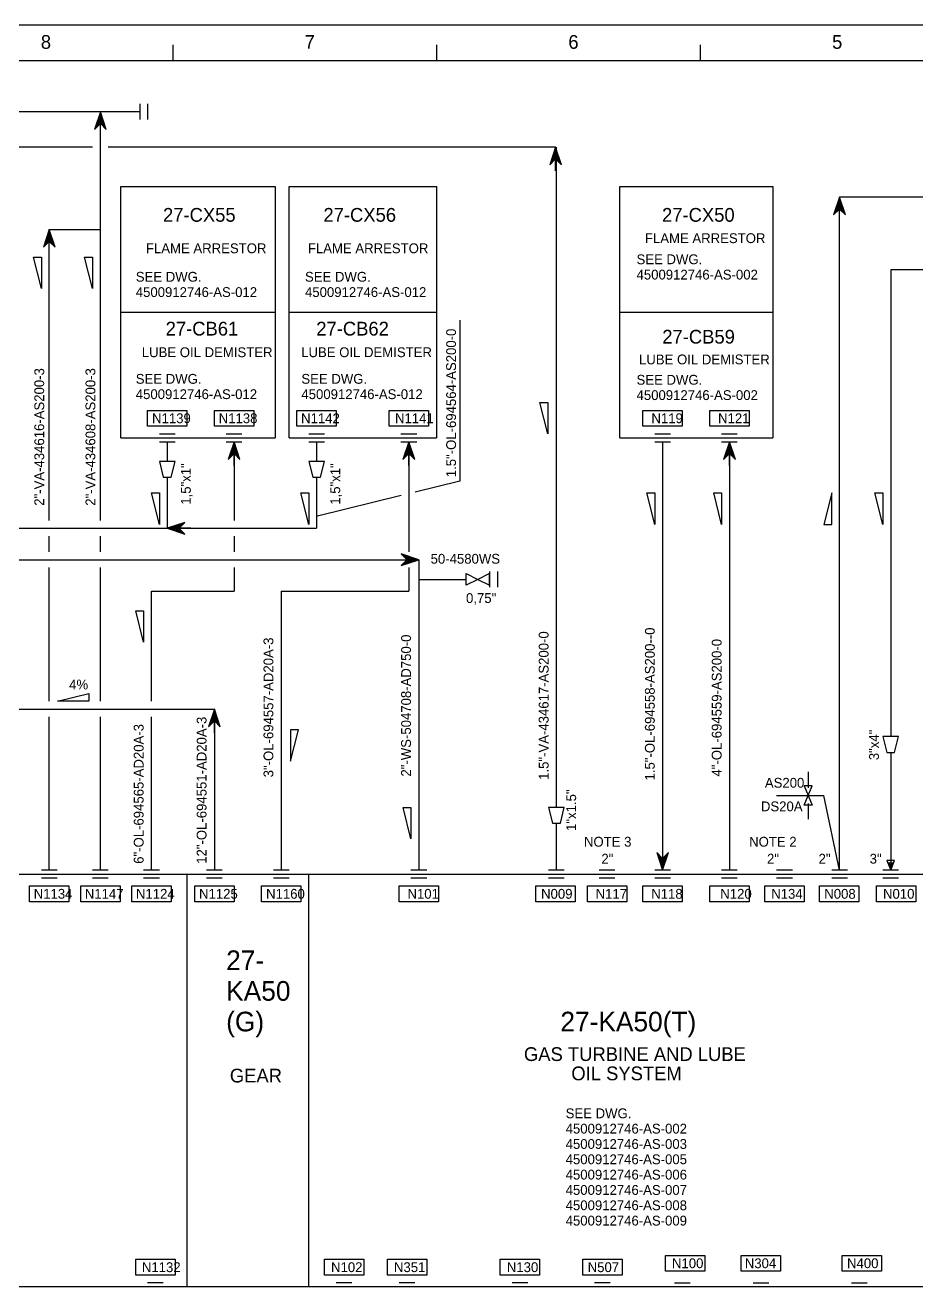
# Model space of a CAD drawing. Extents: x 0 to 840, y 0 to 594.
# Drawn here: x 322.9 to 549.6, y 272.8 to 594 of the extents above; entities that cross this region are included whole.
import ezdxf

# ---------------------------------------------------------------- set-up
doc = ezdxf.new("R2010")
doc.units = 0
for name, color, linetype in [('01-LIN-025-A', 7, 'Continuous'), ('08-LIN-050-A', 7, 'Continuous'), ('15-LIN-025-PHAN', 7, 'Continuous'), ('18-LIN-025-SP', 7, 'Continuous'), ('35-TXT-025', 7, 'Continuous'), ('36-TXT-035', 7, 'Continuous'), ('37-TXT-050', 7, 'Continuous'), ('40-', 7, 'Continuous'), ('43-', 7, 'Continuous'), ('45-', 7, 'Continuous')]:
    doc.layers.add(name, color=color, linetype=linetype)

msp = doc.modelspace()

# ---------------------------------------------------------------- linework, layer by layer
at = {"layer": '01-LIN-025-A'}
for p, q in [((433.46, 519), (433.46, 478)), ((433.46, 478), (422.03, 475.19)), ((418.49, 474.32), (397.2, 469.09))]:
    msp.add_line(p, q, dxfattribs=at)
for points in [[(340.5, 567.5), (342, 569), (343.5, 567.5), (342, 572), (340.5, 567.5)], [(342.07, 571.8), (341.93, 571.8)], [(342.03, 571.9), (341.97, 571.9)], [(342, 566), (342, 572)], [(352, 574), (352, 570)], [(354, 574), (354, 570)], [(341.6, 568.6), (340.87, 568.6)], [(341.7, 568.7), (340.9, 568.7)], [(341.8, 568.8), (340.93, 568.8)], [(341.9, 568.9), (340.97, 568.9)], [(342, 569), (341, 569)], [(342.97, 569.1), (341.03, 569.1)], [(342.93, 569.2), (341.07, 569.2)], [(342.9, 569.3), (341.1, 569.3)], [(342.87, 569.4), (341.13, 569.4)], [(342.83, 569.5), (341.17, 569.5)], [(342.8, 569.6), (341.2, 569.6)], [(342.77, 569.7), (341.23, 569.7)], [(342.73, 569.8), (341.27, 569.8)], [(342.7, 569.9), (341.3, 569.9)], [(342.67, 570), (341.33, 570)], [(342.63, 570.1), (341.37, 570.1)], [(342.6, 570.2), (341.4, 570.2)], [(342.57, 570.3), (341.43, 570.3)], [(342.53, 570.4), (341.47, 570.4)], [(342.5, 570.5), (341.5, 570.5)], [(342.47, 570.6), (341.53, 570.6)], [(342.43, 570.7), (341.57, 570.7)], [(342.4, 570.8), (341.6, 570.8)], [(342.37, 570.9), (341.63, 570.9)], [(342.33, 571), (341.67, 571)], [(342.3, 571.1), (341.7, 571.1)], [(342.27, 571.2), (341.73, 571.2)], [(342.23, 571.3), (341.77, 571.3)], [(342.2, 571.4), (341.8, 571.4)], [(342.17, 571.5), (341.83, 571.5)], [(342.13, 571.6), (341.87, 571.6)], [(342.1, 571.7), (341.9, 571.7)], [(343, 569), (342, 569)], [(343.03, 568.9), (342.1, 568.9)], [(343.07, 568.8), (342.2, 568.8)], [(343.1, 568.7), (342.3, 568.7)], [(343.13, 568.6), (342.4, 568.6)], [(340.6, 567.6), (340.53, 567.6)], [(340.7, 567.7), (340.57, 567.7)], [(340.8, 567.8), (340.6, 567.8)], [(340.9, 567.9), (340.63, 567.9)], [(341, 568), (340.67, 568)], [(341.1, 568.1), (340.7, 568.1)], [(341.2, 568.2), (340.73, 568.2)], [(341.3, 568.3), (340.77, 568.3)], [(341.4, 568.4), (340.8, 568.4)], [(341.5, 568.5), (340.83, 568.5)], [(343.17, 568.5), (342.5, 568.5)], [(343.2, 568.4), (342.6, 568.4)], [(343.23, 568.3), (342.7, 568.3)], [(343.27, 568.2), (342.8, 568.2)], [(343.3, 568.1), (342.9, 568.1)], [(343.33, 568), (343, 568)], [(343.37, 567.9), (343.1, 567.9)], [(343.4, 567.8), (343.2, 567.8)], [(343.43, 567.7), (343.3, 567.7)], [(343.47, 567.6), (343.4, 567.6)], [(456.29, 558.5), (457.79, 560), (459.29, 558.5), (457.79, 563), (456.29, 558.5)], [(458.06, 562.2), (457.53, 562.2)], [(458.03, 562.3), (457.56, 562.3)], [(457.99, 562.4), (457.59, 562.4)], [(457.96, 562.5), (457.63, 562.5)], [(457.93, 562.6), (457.66, 562.6)], [(457.89, 562.7), (457.69, 562.7)], [(457.86, 562.8), (457.73, 562.8)], [(457.83, 562.9), (457.76, 562.9)], [(457.79, 557), (457.79, 563)], [(456.79, 559), (456.46, 559)], [(456.89, 559.1), (456.49, 559.1)], [(456.99, 559.2), (456.53, 559.2)], [(457.09, 559.3), (456.56, 559.3)], [(457.19, 559.4), (456.59, 559.4)], [(457.29, 559.5), (456.63, 559.5)], [(457.39, 559.6), (456.66, 559.6)], [(457.49, 559.7), (456.69, 559.7)], [(457.59, 559.8), (456.73, 559.8)], [(457.69, 559.9), (456.76, 559.9)], [(457.79, 560), (456.79, 560)], [(458.76, 560.1), (456.83, 560.1)], [(458.73, 560.2), (456.86, 560.2)], [(458.69, 560.3), (456.89, 560.3)], [(458.66, 560.4), (456.93, 560.4)], [(458.63, 560.5), (456.96, 560.5)], [(458.59, 560.6), (456.99, 560.6)], [(458.56, 560.7), (457.03, 560.7)], [(458.53, 560.8), (457.06, 560.8)], [(458.49, 560.9), (457.09, 560.9)], [(458.46, 561), (457.13, 561)], [(458.43, 561.1), (457.16, 561.1)], [(458.39, 561.2), (457.19, 561.2)], [(458.36, 561.3), (457.23, 561.3)], [(458.33, 561.4), (457.26, 561.4)], [(458.29, 561.5), (457.29, 561.5)], [(458.26, 561.6), (457.33, 561.6)], [(458.23, 561.7), (457.36, 561.7)], [(458.19, 561.8), (457.39, 561.8)], [(458.16, 561.9), (457.43, 561.9)], [(458.13, 562), (457.46, 562)], [(458.09, 562.1), (457.49, 562.1)], [(458.79, 560), (457.79, 560)], [(458.83, 559.9), (457.89, 559.9)], [(458.86, 559.8), (457.99, 559.8)], [(458.89, 559.7), (458.09, 559.7)], [(458.93, 559.6), (458.19, 559.6)], [(458.96, 559.5), (458.29, 559.5)], [(458.99, 559.4), (458.39, 559.4)], [(459.03, 559.3), (458.49, 559.3)], [(459.06, 559.2), (458.59, 559.2)], [(459.09, 559.1), (458.69, 559.1)], [(459.13, 559), (458.79, 559)], [(456.39, 558.6), (456.33, 558.6)], [(456.49, 558.7), (456.36, 558.7)], [(456.59, 558.8), (456.39, 558.8)], [(456.69, 558.9), (456.43, 558.9)], [(459.16, 558.9), (458.89, 558.9)], [(459.19, 558.8), (458.99, 558.8)], [(459.23, 558.7), (459.09, 558.7)], [(459.26, 558.6), (459.19, 558.6)], [(528.5, 545.73), (530, 547.23), (531.5, 545.73), (530, 550.23), (528.5, 545.73)], [(530.3, 549.33), (529.7, 549.33)], [(530.27, 549.43), (529.73, 549.43)], [(530.23, 549.53), (529.77, 549.53)], [(530.2, 549.63), (529.8, 549.63)], [(530.17, 549.73), (529.83, 549.73)], [(530.13, 549.83), (529.87, 549.83)], [(530.1, 549.93), (529.9, 549.93)], [(530.07, 550.03), (529.93, 550.03)], [(530.03, 550.13), (529.97, 550.13)], [(530, 544.23), (530, 550.23)], [(528.9, 546.13), (528.63, 546.13)], [(529, 546.23), (528.67, 546.23)], [(529.1, 546.33), (528.7, 546.33)], [(529.2, 546.43), (528.73, 546.43)], [(529.3, 546.53), (528.77, 546.53)], [(529.4, 546.63), (528.8, 546.63)], [(529.5, 546.73), (528.83, 546.73)], [(529.6, 546.83), (528.87, 546.83)], [(529.7, 546.93), (528.9, 546.93)], [(529.8, 547.03), (528.93, 547.03)], [(529.9, 547.13), (528.97, 547.13)], [(530, 547.23), (529, 547.23)], [(530.97, 547.33), (529.03, 547.33)], [(530.93, 547.43), (529.07, 547.43)], [(530.9, 547.53), (529.1, 547.53)], [(530.87, 547.63), (529.13, 547.63)], [(530.83, 547.73), (529.17, 547.73)], [(530.8, 547.83), (529.2, 547.83)], [(530.77, 547.93), (529.23, 547.93)], [(530.73, 548.03), (529.27, 548.03)], [(530.7, 548.13), (529.3, 548.13)], [(530.67, 548.23), (529.33, 548.23)], [(530.63, 548.33), (529.37, 548.33)], [(530.6, 548.43), (529.4, 548.43)], [(530.57, 548.53), (529.43, 548.53)], [(530.53, 548.63), (529.47, 548.63)], [(530.5, 548.73), (529.5, 548.73)], [(530.47, 548.83), (529.53, 548.83)], [(530.43, 548.93), (529.57, 548.93)], [(530.4, 549.03), (529.6, 549.03)], [(530.37, 549.13), (529.63, 549.13)], [(530.33, 549.23), (529.67, 549.23)], [(531, 547.23), (530, 547.23)], [(531.03, 547.13), (530.1, 547.13)], [(531.07, 547.03), (530.2, 547.03)], [(531.1, 546.93), (530.3, 546.93)], [(531.13, 546.83), (530.4, 546.83)], [(531.17, 546.73), (530.5, 546.73)], [(531.2, 546.63), (530.6, 546.63)], [(531.23, 546.53), (530.7, 546.53)], [(531.27, 546.43), (530.8, 546.43)], [(531.3, 546.33), (530.9, 546.33)], [(531.33, 546.23), (531, 546.23)], [(531.37, 546.13), (531.1, 546.13)], [(528.6, 545.83), (528.53, 545.83)], [(528.7, 545.93), (528.57, 545.93)], [(528.8, 546.03), (528.6, 546.03)], [(531.4, 546.03), (531.2, 546.03)], [(531.43, 545.93), (531.3, 545.93)], [(531.47, 545.83), (531.4, 545.83)], [(327.5, 537.5), (329, 539), (330.5, 537.5), (329, 542), (327.5, 537.5)], [(329.77, 539.7), (328.23, 539.7)], [(329.73, 539.8), (328.27, 539.8)], [(329.7, 539.9), (328.3, 539.9)], [(329.67, 540), (328.33, 540)], [(329.63, 540.1), (328.37, 540.1)], [(329.6, 540.2), (328.4, 540.2)], [(329.57, 540.3), (328.43, 540.3)], [(329.53, 540.4), (328.47, 540.4)], [(329.5, 540.5), (328.5, 540.5)], [(329.47, 540.6), (328.53, 540.6)], [(329.43, 540.7), (328.57, 540.7)], [(329.4, 540.8), (328.6, 540.8)], [(329.37, 540.9), (328.63, 540.9)], [(329.33, 541), (328.67, 541)], [(329.3, 541.1), (328.7, 541.1)], [(329.27, 541.2), (328.73, 541.2)], [(329.23, 541.3), (328.77, 541.3)], [(329.2, 541.4), (328.8, 541.4)], [(329.17, 541.5), (328.83, 541.5)], [(329.13, 541.6), (328.87, 541.6)], [(329.1, 541.7), (328.9, 541.7)], [(329.07, 541.8), (328.93, 541.8)], [(329.03, 541.9), (328.97, 541.9)], [(329, 536), (329, 542)], [(327.6, 537.6), (327.53, 537.6)], [(327.7, 537.7), (327.57, 537.7)], [(327.8, 537.8), (327.6, 537.8)], [(327.9, 537.9), (327.63, 537.9)], [(328, 538), (327.67, 538)], [(328.1, 538.1), (327.7, 538.1)], [(328.2, 538.2), (327.73, 538.2)], [(328.3, 538.3), (327.77, 538.3)], [(328.4, 538.4), (327.8, 538.4)], [(328.5, 538.5), (327.83, 538.5)], [(328.6, 538.6), (327.87, 538.6)], [(328.7, 538.7), (327.9, 538.7)], [(328.8, 538.8), (327.93, 538.8)], [(328.9, 538.9), (327.97, 538.9)], [(329, 539), (328, 539)], [(329.97, 539.1), (328.03, 539.1)], [(329.93, 539.2), (328.07, 539.2)], [(329.9, 539.3), (328.1, 539.3)], [(329.87, 539.4), (328.13, 539.4)], [(329.83, 539.5), (328.17, 539.5)], [(329.8, 539.6), (328.2, 539.6)], [(330, 539), (329, 539)], [(330.03, 538.9), (329.1, 538.9)], [(330.07, 538.8), (329.2, 538.8)], [(330.1, 538.7), (329.3, 538.7)], [(330.13, 538.6), (329.4, 538.6)], [(330.17, 538.5), (329.5, 538.5)], [(330.2, 538.4), (329.6, 538.4)], [(330.23, 538.3), (329.7, 538.3)], [(330.27, 538.2), (329.8, 538.2)], [(330.3, 538.1), (329.9, 538.1)], [(330.33, 538), (330, 538)], [(330.37, 537.9), (330.1, 537.9)], [(330.4, 537.8), (330.2, 537.8)], [(330.43, 537.7), (330.3, 537.7)], [(330.47, 537.6), (330.4, 537.6)], [(364, 496), (364, 492), (354, 492), (354, 496), (364, 496)], [(381, 496), (381, 492), (371, 492), (371, 496), (381, 496)], [(402, 496), (402, 492), (392, 492), (392, 496), (402, 496)], [(425.46, 496), (425.46, 492), (415.46, 492), (415.46, 496), (425.46, 496)], [(490, 496), (490, 492), (480, 492), (480, 496), (490, 496)], [(507, 496), (507, 492), (497, 492), (497, 496), (507, 496)], [(357, 490), (361, 490)], [(374, 490), (378, 490)], [(395, 490), (399, 490)], [(418.46, 490), (422.46, 490)], [(483, 490), (487, 490)], [(500, 490), (504, 490)], [(357, 488), (361, 488)], [(374, 488), (378, 488)], [(374.5, 483.5), (376, 485), (377.5, 483.5), (376, 488), (374.5, 483.5)], [(376.97, 485.1), (375.03, 485.1)], [(376.93, 485.2), (375.07, 485.2)], [(376.9, 485.3), (375.1, 485.3)], [(376.87, 485.4), (375.13, 485.4)], [(376.83, 485.5), (375.17, 485.5)], [(376.8, 485.6), (375.2, 485.6)], [(376.77, 485.7), (375.23, 485.7)], [(376.73, 485.8), (375.27, 485.8)], [(376.7, 485.9), (375.3, 485.9)], [(376.67, 486), (375.33, 486)], [(376.63, 486.1), (375.37, 486.1)], [(376.6, 486.2), (375.4, 486.2)], [(376.57, 486.3), (375.43, 486.3)], [(376.53, 486.4), (375.47, 486.4)], [(376.5, 486.5), (375.5, 486.5)], [(376.47, 486.6), (375.53, 486.6)], [(376.43, 486.7), (375.57, 486.7)], [(376.4, 486.8), (375.6, 486.8)], [(376.37, 486.9), (375.63, 486.9)], [(376.33, 487), (375.67, 487)], [(376.3, 487.1), (375.7, 487.1)], [(376.27, 487.2), (375.73, 487.2)], [(376.23, 487.3), (375.77, 487.3)], [(376.2, 487.4), (375.8, 487.4)], [(376.17, 487.5), (375.83, 487.5)], [(376.13, 487.6), (375.87, 487.6)], [(376.1, 487.7), (375.9, 487.7)], [(376.07, 487.8), (375.93, 487.8)], [(376.03, 487.9), (375.97, 487.9)], [(376, 482), (376, 488)], [(395, 488), (399, 488)], [(418.46, 488), (422.46, 488)], [(418.96, 483.5), (420.46, 485), (421.96, 483.5), (420.46, 488), (418.96, 483.5)], [(421.43, 485.1), (419.49, 485.1)], [(421.39, 485.2), (419.53, 485.2)], [(421.36, 485.3), (419.56, 485.3)], [(421.33, 485.4), (419.59, 485.4)], [(421.29, 485.5), (419.63, 485.5)], [(421.26, 485.6), (419.66, 485.6)], [(421.23, 485.7), (419.69, 485.7)], [(421.19, 485.8), (419.73, 485.8)], [(421.16, 485.9), (419.76, 485.9)], [(421.13, 486), (419.79, 486)], [(421.09, 486.1), (419.83, 486.1)], [(421.06, 486.2), (419.86, 486.2)], [(421.03, 486.3), (419.89, 486.3)], [(420.99, 486.4), (419.93, 486.4)], [(420.96, 486.5), (419.96, 486.5)], [(420.93, 486.6), (419.99, 486.6)], [(420.89, 486.7), (420.03, 486.7)], [(420.86, 486.8), (420.06, 486.8)], [(420.83, 486.9), (420.09, 486.9)], [(420.79, 487), (420.13, 487)], [(420.76, 487.1), (420.16, 487.1)], [(420.73, 487.2), (420.19, 487.2)], [(420.69, 487.3), (420.23, 487.3)], [(420.66, 487.4), (420.26, 487.4)], [(420.63, 487.5), (420.29, 487.5)], [(420.59, 487.6), (420.33, 487.6)], [(420.56, 487.7), (420.36, 487.7)], [(420.53, 487.8), (420.39, 487.8)], [(420.49, 487.9), (420.43, 487.9)], [(420.46, 482), (420.46, 488)], [(483, 488), (487, 488)], [(500, 488), (504, 488)], [(500.5, 483.5), (502, 485), (503.5, 483.5), (502, 488), (500.5, 483.5)], [(502.97, 485.1), (501.03, 485.1)], [(502.93, 485.2), (501.07, 485.2)], [(502.9, 485.3), (501.1, 485.3)], [(502.87, 485.4), (501.13, 485.4)], [(502.83, 485.5), (501.17, 485.5)], [(502.8, 485.6), (501.2, 485.6)], [(502.77, 485.7), (501.23, 485.7)], [(502.73, 485.8), (501.27, 485.8)], [(502.7, 485.9), (501.3, 485.9)], [(502.67, 486), (501.33, 486)], [(502.63, 486.1), (501.37, 486.1)], [(502.6, 486.2), (501.4, 486.2)], [(502.57, 486.3), (501.43, 486.3)], [(502.53, 486.4), (501.47, 486.4)], [(502.5, 486.5), (501.5, 486.5)], [(502.47, 486.6), (501.53, 486.6)], [(502.43, 486.7), (501.57, 486.7)], [(502.4, 486.8), (501.6, 486.8)], [(502.37, 486.9), (501.63, 486.9)], [(502.33, 487), (501.67, 487)], [(502.3, 487.1), (501.7, 487.1)], [(502.27, 487.2), (501.73, 487.2)], [(502.23, 487.3), (501.77, 487.3)], [(502.2, 487.4), (501.8, 487.4)], [(502.17, 487.5), (501.83, 487.5)], [(502.13, 487.6), (501.87, 487.6)], [(502.1, 487.7), (501.9, 487.7)], [(502.07, 487.8), (501.93, 487.8)], [(502.03, 487.9), (501.97, 487.9)], [(502, 482), (502, 488)], [(357, 483), (358, 479)], [(361, 483), (357, 483)], [(360, 479), (361, 483)], [(374.6, 483.6), (374.53, 483.6)], [(374.7, 483.7), (374.57, 483.7)], [(374.8, 483.8), (374.6, 483.8)], [(374.9, 483.9), (374.63, 483.9)], [(375, 484), (374.67, 484)], [(375.1, 484.1), (374.7, 484.1)], [(375.2, 484.2), (374.73, 484.2)], [(375.3, 484.3), (374.77, 484.3)], [(375.4, 484.4), (374.8, 484.4)], [(375.5, 484.5), (374.83, 484.5)], [(375.6, 484.6), (374.87, 484.6)], [(375.7, 484.7), (374.9, 484.7)], [(375.8, 484.8), (374.93, 484.8)], [(375.9, 484.9), (374.97, 484.9)], [(376, 485), (375, 485)], [(377, 485), (376, 485)], [(377.03, 484.9), (376.1, 484.9)], [(377.07, 484.8), (376.2, 484.8)], [(377.1, 484.7), (376.3, 484.7)], [(377.13, 484.6), (376.4, 484.6)], [(377.17, 484.5), (376.5, 484.5)], [(377.2, 484.4), (376.6, 484.4)], [(377.23, 484.3), (376.7, 484.3)], [(377.27, 484.2), (376.8, 484.2)], [(377.3, 484.1), (376.9, 484.1)], [(377.33, 484), (377, 484)], [(377.37, 483.9), (377.1, 483.9)], [(377.4, 483.8), (377.2, 483.8)], [(377.43, 483.7), (377.3, 483.7)], [(377.47, 483.6), (377.4, 483.6)], [(395, 483), (396, 479)], [(399, 483), (395, 483)], [(398, 479), (399, 483)], [(419.06, 483.6), (418.99, 483.6)], [(419.16, 483.7), (419.03, 483.7)], [(419.26, 483.8), (419.06, 483.8)], [(419.36, 483.9), (419.09, 483.9)], [(419.46, 484), (419.13, 484)], [(419.56, 484.1), (419.16, 484.1)], [(419.66, 484.2), (419.19, 484.2)], [(419.76, 484.3), (419.23, 484.3)], [(419.86, 484.4), (419.26, 484.4)], [(419.96, 484.5), (419.29, 484.5)], [(420.06, 484.6), (419.33, 484.6)], [(420.16, 484.7), (419.36, 484.7)], [(420.26, 484.8), (419.39, 484.8)], [(420.36, 484.9), (419.43, 484.9)], [(420.46, 485), (419.46, 485)], [(421.46, 485), (420.46, 485)], [(421.49, 484.9), (420.56, 484.9)], [(421.53, 484.8), (420.66, 484.8)], [(421.56, 484.7), (420.76, 484.7)], [(421.59, 484.6), (420.86, 484.6)], [(421.63, 484.5), (420.96, 484.5)], [(421.66, 484.4), (421.06, 484.4)], [(421.69, 484.3), (421.16, 484.3)], [(421.73, 484.2), (421.26, 484.2)], [(421.76, 484.1), (421.36, 484.1)], [(421.79, 484), (421.46, 484)], [(421.83, 483.9), (421.56, 483.9)], [(421.86, 483.8), (421.66, 483.8)], [(421.89, 483.7), (421.76, 483.7)], [(421.93, 483.6), (421.86, 483.6)], [(500.6, 483.6), (500.53, 483.6)], [(500.7, 483.7), (500.57, 483.7)], [(500.8, 483.8), (500.6, 483.8)], [(500.9, 483.9), (500.63, 483.9)], [(501, 484), (500.67, 484)], [(501.1, 484.1), (500.7, 484.1)], [(501.2, 484.2), (500.73, 484.2)], [(501.3, 484.3), (500.77, 484.3)], [(501.4, 484.4), (500.8, 484.4)], [(501.5, 484.5), (500.83, 484.5)], [(501.6, 484.6), (500.87, 484.6)], [(501.7, 484.7), (500.9, 484.7)], [(501.8, 484.8), (500.93, 484.8)], [(501.9, 484.9), (500.97, 484.9)], [(502, 485), (501, 485)], [(503, 485), (502, 485)], [(503.03, 484.9), (502.1, 484.9)], [(503.07, 484.8), (502.2, 484.8)], [(503.1, 484.7), (502.3, 484.7)], [(503.13, 484.6), (502.4, 484.6)], [(503.17, 484.5), (502.5, 484.5)], [(503.2, 484.4), (502.6, 484.4)], [(503.23, 484.3), (502.7, 484.3)], [(503.27, 484.2), (502.8, 484.2)], [(503.3, 484.1), (502.9, 484.1)], [(503.33, 484), (503, 484)], [(503.37, 483.9), (503.1, 483.9)], [(503.4, 483.8), (503.2, 483.8)], [(503.43, 483.7), (503.3, 483.7)], [(503.47, 483.6), (503.4, 483.6)], [(358, 479), (360, 479)], [(396, 479), (398, 479)], [(363.5, 464.5), (362, 466), (363.5, 467.5), (359, 466), (363.5, 464.5)], [(365, 466), (359, 466)], [(359.1, 466.03), (359.1, 465.97)], [(359.2, 466.07), (359.2, 465.93)], [(359.3, 466.1), (359.3, 465.9)], [(359.4, 466.13), (359.4, 465.87)], [(359.5, 466.17), (359.5, 465.83)], [(359.6, 466.2), (359.6, 465.8)], [(359.7, 466.23), (359.7, 465.77)], [(359.8, 466.27), (359.8, 465.73)], [(359.9, 466.3), (359.9, 465.7)], [(360, 466.33), (360, 465.67)], [(360.1, 466.37), (360.1, 465.63)], [(360.2, 466.4), (360.2, 465.6)], [(360.3, 466.43), (360.3, 465.57)], [(360.4, 466.47), (360.4, 465.53)], [(360.5, 466.5), (360.5, 465.5)], [(360.6, 466.53), (360.6, 465.47)], [(360.7, 466.57), (360.7, 465.43)], [(360.8, 466.6), (360.8, 465.4)], [(360.9, 466.63), (360.9, 465.37)], [(361, 466.67), (361, 465.33)], [(361.1, 466.7), (361.1, 465.3)], [(361.2, 466.73), (361.2, 465.27)], [(361.3, 466.77), (361.3, 465.23)], [(361.4, 466.8), (361.4, 465.2)], [(361.5, 466.83), (361.5, 465.17)], [(361.6, 466.87), (361.6, 465.13)], [(361.7, 466.9), (361.7, 465.1)], [(361.8, 466.93), (361.8, 465.07)], [(361.9, 466.97), (361.9, 465.03)], [(362, 467), (362, 466)], [(362, 466), (362, 465)], [(362.1, 467.03), (362.1, 466.1)], [(362.1, 465.9), (362.1, 464.97)], [(362.2, 467.07), (362.2, 466.2)], [(362.2, 465.8), (362.2, 464.93)], [(362.3, 467.1), (362.3, 466.3)], [(362.4, 467.13), (362.4, 466.4)], [(362.5, 467.17), (362.5, 466.5)], [(362.6, 467.2), (362.6, 466.6)], [(362.7, 467.23), (362.7, 466.7)], [(362.8, 467.27), (362.8, 466.8)], [(362.9, 467.3), (362.9, 466.9)], [(363, 467.33), (363, 467)], [(363.1, 467.37), (363.1, 467.1)], [(363.2, 467.4), (363.2, 467.2)], [(363.3, 467.43), (363.3, 467.3)], [(363.4, 467.47), (363.4, 467.4)], [(362.3, 465.7), (362.3, 464.9)], [(362.4, 465.6), (362.4, 464.87)], [(362.5, 465.5), (362.5, 464.83)], [(362.6, 465.4), (362.6, 464.8)], [(362.7, 465.3), (362.7, 464.77)], [(362.8, 465.2), (362.8, 464.73)], [(362.9, 465.1), (362.9, 464.7)], [(363, 465), (363, 464.67)], [(363.1, 464.9), (363.1, 464.63)], [(363.2, 464.8), (363.2, 464.6)], [(363.3, 464.7), (363.3, 464.57)], [(363.4, 464.6), (363.4, 464.53)], [(418.5, 459.5), (420, 458), (418.5, 456.5), (423, 458), (418.5, 459.5)], [(418.6, 459.4), (418.6, 459.47)], [(418.7, 459.3), (418.7, 459.43)], [(418.8, 459.2), (418.8, 459.4)], [(418.9, 459.1), (418.9, 459.37)], [(417, 458), (423, 458)], [(418.6, 456.53), (418.6, 456.6)], [(418.7, 456.57), (418.7, 456.7)], [(418.8, 456.6), (418.8, 456.8)], [(418.9, 456.63), (418.9, 456.9)], [(419, 459), (419, 459.33)], [(419, 456.67), (419, 457)], [(419.1, 458.9), (419.1, 459.3)], [(419.1, 456.7), (419.1, 457.1)], [(419.2, 458.8), (419.2, 459.27)], [(419.2, 456.73), (419.2, 457.2)], [(419.3, 458.7), (419.3, 459.23)], [(419.3, 456.77), (419.3, 457.3)], [(419.4, 458.6), (419.4, 459.2)], [(419.4, 456.8), (419.4, 457.4)], [(419.5, 458.5), (419.5, 459.17)], [(419.5, 456.83), (419.5, 457.5)], [(419.6, 458.4), (419.6, 459.13)], [(419.6, 456.87), (419.6, 457.6)], [(419.7, 458.3), (419.7, 459.1)], [(419.7, 456.9), (419.7, 457.7)], [(419.8, 458.2), (419.8, 459.07)], [(419.8, 456.93), (419.8, 457.8)], [(419.9, 458.1), (419.9, 459.03)], [(419.9, 456.97), (419.9, 457.9)], [(420, 458), (420, 459)], [(420, 457), (420, 458)], [(420.1, 457.03), (420.1, 458.97)], [(420.2, 457.07), (420.2, 458.93)], [(420.3, 457.1), (420.3, 458.9)], [(420.4, 457.13), (420.4, 458.87)], [(420.5, 457.17), (420.5, 458.83)], [(420.6, 457.2), (420.6, 458.8)], [(420.7, 457.23), (420.7, 458.77)], [(420.8, 457.27), (420.8, 458.73)], [(420.9, 457.3), (420.9, 458.7)], [(421, 457.33), (421, 458.67)], [(421.1, 457.37), (421.1, 458.63)], [(421.2, 457.4), (421.2, 458.6)], [(421.3, 457.43), (421.3, 458.57)], [(421.4, 457.47), (421.4, 458.53)], [(421.5, 457.5), (421.5, 458.5)], [(421.6, 457.53), (421.6, 458.47)], [(421.7, 457.57), (421.7, 458.43)], [(421.8, 457.6), (421.8, 458.4)], [(421.9, 457.63), (421.9, 458.37)], [(422, 457.67), (422, 458.33)], [(422.1, 457.7), (422.1, 458.3)], [(422.2, 457.73), (422.2, 458.27)], [(422.3, 457.77), (422.3, 458.23)], [(422.4, 457.8), (422.4, 458.2)], [(422.5, 457.83), (422.5, 458.17)], [(422.6, 457.87), (422.6, 458.13)], [(422.7, 457.9), (422.7, 458.1)], [(422.8, 457.93), (422.8, 458.07)], [(422.9, 457.97), (422.9, 458.03)], [(441, 455), (441, 451)], [(443, 455), (443, 451)], [(369.5, 415.5), (371, 417), (372.5, 415.5), (371, 420), (369.5, 415.5)], [(371.77, 417.7), (370.23, 417.7)], [(371.73, 417.8), (370.27, 417.8)], [(371.7, 417.9), (370.3, 417.9)], [(371.67, 418), (370.33, 418)], [(371.63, 418.1), (370.37, 418.1)], [(371.6, 418.2), (370.4, 418.2)], [(371.57, 418.3), (370.43, 418.3)], [(371.53, 418.4), (370.47, 418.4)], [(371.5, 418.5), (370.5, 418.5)], [(371.47, 418.6), (370.53, 418.6)], [(371.43, 418.7), (370.57, 418.7)], [(371.4, 418.8), (370.6, 418.8)], [(371.37, 418.9), (370.63, 418.9)], [(371.33, 419), (370.67, 419)], [(371.3, 419.1), (370.7, 419.1)], [(371.27, 419.2), (370.73, 419.2)], [(371.23, 419.3), (370.77, 419.3)], [(371.2, 419.4), (370.8, 419.4)], [(371.17, 419.5), (370.83, 419.5)], [(371.13, 419.6), (370.87, 419.6)], [(371.1, 419.7), (370.9, 419.7)], [(371.07, 419.8), (370.93, 419.8)], [(371.03, 419.9), (370.97, 419.9)], [(371, 414), (371, 420)], [(369.6, 415.6), (369.53, 415.6)], [(369.7, 415.7), (369.57, 415.7)], [(369.8, 415.8), (369.6, 415.8)], [(369.9, 415.9), (369.63, 415.9)], [(370, 416), (369.67, 416)], [(370.1, 416.1), (369.7, 416.1)], [(370.2, 416.2), (369.73, 416.2)], [(370.3, 416.3), (369.77, 416.3)], [(370.4, 416.4), (369.8, 416.4)], [(370.5, 416.5), (369.83, 416.5)], [(370.6, 416.6), (369.87, 416.6)], [(370.7, 416.7), (369.9, 416.7)], [(370.8, 416.8), (369.93, 416.8)], [(370.9, 416.9), (369.97, 416.9)], [(371, 417), (370, 417)], [(371.97, 417.1), (370.03, 417.1)], [(371.93, 417.2), (370.07, 417.2)], [(371.9, 417.3), (370.1, 417.3)], [(371.87, 417.4), (370.13, 417.4)], [(371.83, 417.5), (370.17, 417.5)], [(371.8, 417.6), (370.2, 417.6)], [(372, 417), (371, 417)], [(372.03, 416.9), (371.1, 416.9)], [(372.07, 416.8), (371.2, 416.8)], [(372.1, 416.7), (371.3, 416.7)], [(372.13, 416.6), (371.4, 416.6)], [(372.17, 416.5), (371.5, 416.5)], [(372.2, 416.4), (371.6, 416.4)], [(372.23, 416.3), (371.7, 416.3)], [(372.27, 416.2), (371.8, 416.2)], [(372.3, 416.1), (371.9, 416.1)], [(372.33, 416), (372, 416)], [(372.37, 415.9), (372.1, 415.9)], [(372.4, 415.8), (372.2, 415.8)], [(372.43, 415.7), (372.3, 415.7)], [(372.47, 415.6), (372.4, 415.6)], [(541, 413), (542, 409)], [(545, 413), (541, 413)], [(544, 409), (545, 413)], [(542, 409), (544, 409)], [(522, 404), (522, 403)], [(522, 403), (522, 400)], [(514, 398), (526, 398)], [(522, 396), (522, 393)], [(456, 395), (457, 391)], [(460, 395), (456, 395)], [(459, 391), (460, 395)], [(522, 393), (522, 392)], [(457, 391), (459, 391)], [(486.5, 383.5), (485, 382), (483.5, 383.5), (485, 379), (486.5, 383.5)], [(483.53, 383.4), (483.6, 383.4)], [(483.57, 383.3), (483.7, 383.3)], [(483.6, 383.2), (483.8, 383.2)], [(483.63, 383.1), (483.9, 383.1)], [(483.67, 383), (484, 383)], [(483.7, 382.9), (484.1, 382.9)], [(483.73, 382.8), (484.2, 382.8)], [(483.77, 382.7), (484.3, 382.7)], [(483.8, 382.6), (484.4, 382.6)], [(483.83, 382.5), (484.5, 382.5)], [(483.87, 382.4), (484.6, 382.4)], [(483.9, 382.3), (484.7, 382.3)], [(485, 385), (485, 379)], [(485.3, 382.3), (486.1, 382.3)], [(485.4, 382.4), (486.13, 382.4)], [(485.5, 382.5), (486.17, 382.5)], [(485.6, 382.6), (486.2, 382.6)], [(485.7, 382.7), (486.23, 382.7)], [(485.8, 382.8), (486.27, 382.8)], [(485.9, 382.9), (486.3, 382.9)], [(486, 383), (486.33, 383)], [(486.1, 383.1), (486.37, 383.1)], [(486.2, 383.2), (486.4, 383.2)], [(486.3, 383.3), (486.43, 383.3)], [(486.4, 383.4), (486.47, 383.4)], [(543, 384), (543, 381)], [(483.93, 382.2), (484.8, 382.2)], [(483.97, 382.1), (484.9, 382.1)], [(484, 382), (485, 382)], [(484.03, 381.9), (485.97, 381.9)], [(484.07, 381.8), (485.93, 381.8)], [(484.1, 381.7), (485.9, 381.7)], [(484.13, 381.6), (485.87, 381.6)], [(484.17, 381.5), (485.83, 381.5)], [(484.2, 381.4), (485.8, 381.4)], [(484.23, 381.3), (485.77, 381.3)], [(484.27, 381.2), (485.73, 381.2)], [(484.3, 381.1), (485.7, 381.1)], [(484.33, 381), (485.67, 381)], [(484.37, 380.9), (485.63, 380.9)], [(484.4, 380.8), (485.6, 380.8)], [(484.43, 380.7), (485.57, 380.7)], [(484.47, 380.6), (485.53, 380.6)], [(484.5, 380.5), (485.5, 380.5)], [(484.53, 380.4), (485.47, 380.4)], [(484.57, 380.3), (485.43, 380.3)], [(484.6, 380.2), (485.4, 380.2)], [(484.63, 380.1), (485.37, 380.1)], [(484.67, 380), (485.33, 380)], [(484.7, 379.9), (485.3, 379.9)], [(484.73, 379.8), (485.27, 379.8)], [(484.77, 379.7), (485.23, 379.7)], [(484.8, 379.6), (485.2, 379.6)], [(484.83, 379.5), (485.17, 379.5)], [(484.87, 379.4), (485.13, 379.4)], [(484.9, 379.3), (485.1, 379.3)], [(484.93, 379.2), (485.07, 379.2)], [(484.97, 379.1), (485.03, 379.1)], [(485, 382), (486, 382)], [(485.1, 382.1), (486.03, 382.1)], [(485.2, 382.2), (486.07, 382.2)], [(543.5, 381), (543, 379.75), (542.5, 381)], [(542.5, 381), (543, 380.8), (543.5, 381)], [(331, 379), (327, 379)], [(331, 377), (327, 377)], [(344, 379), (340, 379)], [(344, 377), (340, 377)], [(357, 379), (353, 379)], [(357, 377), (353, 377)], [(373, 379), (369, 379)], [(373, 377), (369, 377)], [(390, 379), (386, 379)], [(390, 377), (386, 377)], [(425, 379), (421, 379)], [(425, 377), (421, 377)], [(460, 379), (456, 379)], [(460, 377), (456, 377)], [(472.88, 379), (468.88, 379)], [(472.88, 377), (468.88, 377)], [(487, 379), (483, 379)], [(487, 377), (483, 377)], [(504, 379), (500, 379)], [(504, 377), (500, 377)], [(518, 379), (514, 379)], [(518, 377), (514, 377)], [(532, 379), (528, 379)], [(532, 377), (528, 377)], [(545, 379), (541, 379)], [(545, 377), (541, 377)], [(334, 375), (334, 371), (324, 371), (324, 375), (334, 375)], [(347, 375), (347, 371), (337, 371), (337, 375), (347, 375)], [(360, 375), (360, 371), (350, 371), (350, 375), (360, 375)], [(376, 375), (376, 371), (366, 371), (366, 375), (376, 375)], [(393, 375), (393, 371), (383, 371), (383, 375), (393, 375)], [(428, 375), (428, 371), (418, 371), (418, 375), (428, 375)], [(462.79, 375), (462.79, 371), (452.79, 371), (452.79, 375), (462.79, 375)], [(475.88, 375), (475.88, 371), (465.88, 371), (465.88, 375), (475.88, 375)], [(490, 375), (490, 371), (480, 371), (480, 375), (490, 375)], [(507, 375), (507, 371), (497, 371), (497, 375), (507, 375)], [(521, 375), (521, 371), (511, 371), (511, 375), (521, 375)], [(534.86, 375), (534.86, 371), (524.86, 371), (524.86, 375), (534.86, 375)], [(549.37, 375), (549.37, 371), (539.37, 371), (539.37, 375), (549.37, 375)], [(361, 280), (361, 276), (351, 276), (351, 280), (361, 280)], [(409, 280), (409, 276), (399, 276), (399, 280), (409, 280)], [(425, 280), (425, 276), (415, 276), (415, 280), (425, 280)], [(453.7, 280), (453.7, 276), (443.7, 276), (443.7, 280), (453.7, 280)], [(474.7, 280), (474.7, 276), (464.7, 276), (464.7, 280), (474.7, 280)], [(495.7, 281), (495.7, 277), (485.7, 277), (485.7, 281), (495.7, 281)], [(515, 281), (515, 277), (505, 277), (505, 281), (515, 281)], [(540.7, 281), (540.7, 277), (530.7, 277), (530.7, 281), (540.7, 281)], [(358, 274), (354, 274)], [(406, 274), (402, 274)], [(422, 274), (418, 274)], [(450.7, 274), (446.7, 274)], [(471.7, 274), (467.7, 274)], [(488, 274), (492, 274)], [(508, 274), (512, 274)], [(533, 274), (537, 274)]]:
    msp.add_lwpolyline(points, dxfattribs=at)
for points in [[(325, 535), (327, 535), (327, 527)], [(338, 535), (340, 535), (340, 527)], [(453.79, 498), (455.79, 498), (455.79, 490)], [(355, 475), (357, 475), (357, 467)], [(393, 475), (395, 475), (395, 467)], [(481, 475), (483, 475), (483, 467)], [(498, 475), (500, 475), (500, 467)], [(526, 467), (528, 467), (528, 475)], [(539, 475), (541, 475), (541, 467)], [(435, 454.5), (438, 453), (435, 451.5)], [(441, 454.5), (438, 453), (441, 451.5)], [(351, 445), (353, 445), (353, 437)], [(339.06, 424), (339.06, 422), (331.06, 422)], [(392.38, 414.76), (390.38, 414.76), (390.38, 406.76)], [(523, 400.5), (521, 400.5), (522, 398)], [(523, 395.55), (521, 395.55), (522, 398.05)], [(419, 395), (421, 395), (421, 387)], [(544, 381.5), (542, 381.5), (543, 379)]]:
    msp.add_lwpolyline(points, close=True, dxfattribs=at)
at = {"layer": '08-LIN-050-A'}
for p, q in [((352, 572), (286, 572)), ((342, 468), (342, 572)), ((340, 563), (321, 563)), ((457.79, 563), (344, 563)), ((458, 395), (458, 563)), ((530, 379), (530, 550.23)), ((642, 550.23), (530, 550.23)), ((329, 542), (342, 542)), ((329, 468), (329, 542)), ((359, 488), (359, 483)), ((376, 488), (376, 468)), ((397, 488), (397, 483)), ((420.46, 488), (420.46, 460)), ((485, 488), (485, 379)), ((502, 488), (502, 460)), ((359, 479), (359, 466)), ((397, 479), (397, 466)), ((211.36, 466), (397, 466)), ((329, 460), (329, 464)), ((342, 460), (342, 464)), ((376, 464), (376, 460)), ((502, 460), (502, 379)), ((147, 458), (423, 458)), ((423, 458), (423, 379)), ((329, 422), (329, 456)), ((342, 422), (342, 456)), ((376, 456), (376, 450)), ((420.46, 456), (420.46, 450)), ((355, 422), (355, 450)), ((355, 450), (376, 450)), ((388, 450), (388, 379)), ((388, 450), (420.46, 450)), ((317.37, 420), (371, 420)), ((329, 379), (329, 418)), ((342, 379), (342, 418)), ((355, 379), (355, 418)), ((371, 420), (371, 379)), ((458, 379), (458, 391))]:
    msp.add_line(p, q, dxfattribs=at)
at = {"layer": '15-LIN-025-PHAN'}
for p, q in [((347.22, 553), (386.42, 553)), ((347.22, 521), (347.22, 553)), ((386.42, 553), (386.42, 521)), ((390, 553), (427.46, 553)), ((390, 521), (390, 553)), ((427.46, 553), (427.46, 521)), ((474.14, 553), (513.07, 553)), ((474.14, 521), (474.14, 553)), ((513.07, 553), (513.07, 521)), ((347.22, 521), (386.42, 521)), ((347.22, 489), (347.22, 521)), ((386.42, 521), (386.42, 489)), ((390, 521), (427.46, 521)), ((390, 489), (390, 521)), ((427.46, 521), (427.46, 489)), ((474.14, 521), (513.07, 521)), ((474.14, 489), (474.14, 521)), ((513.07, 521), (513.07, 489)), ((347.22, 489), (386.42, 489)), ((390, 489), (427.46, 489)), ((474.14, 489), (513.07, 489)), ((236, 378), (395, 378)), ((364, 378), (364, 273)), ((395, 273), (236, 273))]:
    msp.add_line(p, q, dxfattribs=at)
msp.add_lwpolyline([(395, 378), (579, 378), (579, 273), (395, 273)], close=True, dxfattribs=at)
at = {"layer": '18-LIN-025-SP'}
for p, q in [((642, 531.8), (543, 531.8)), ((543, 531.8), (543, 413)), ((423, 453), (435, 453)), ((543, 409), (543, 379))]:
    msp.add_line(p, q, dxfattribs=at)
at = {"layer": '35-TXT-025'}
msp.add_line((530, 379), (526, 398), dxfattribs=at)
at = {"layer": '43-'}
msp.add_lwpolyline([(0, 594), (0, 0), (840, 0), (840, 594)], close=True, dxfattribs=at)
for points in [[(360.4, 589), (360.4, 585)], [(427.48, 589), (427.48, 585)], [(494.56, 589), (494.56, 585)]]:
    msp.add_lwpolyline(points, dxfattribs=at)
at = {"layer": '45-'}
msp.add_lwpolyline([(25, 585), (830, 585), (830, 10), (25, 10)], close=True, dxfattribs=at)

# ---------------------------------------------------------------- texts
at = {"layer": '35-TXT-025'}
for s, p in [('FLAME ARRESTOR', (480.5, 538.57)), ('FLAME ARRESTOR', (353.59, 536)), ('FLAME ARRESTOR', (394.78, 536)), ('SEE DWG.', (478.37, 533.2)), ('SEE DWG.', (351.01, 528.75)), ('SEE DWG.', (394.05, 528.75)), ('4500912746-AS-002', (478.37, 529.3)), ('4500912746-AS-012', (351.01, 524.85)), ('4500912746-AS-012', (394.05, 524.85)), ('LUBE OIL DEMISTER', (352.54, 509.55)), ('LUBE OIL DEMISTER', (393.08, 509.55)), ('LUBE OIL DEMISTER', (479, 507.72)), ('SEE DWG.', (351.01, 502.78)), ('SEE DWG.', (393.13, 502.78)), ('SEE DWG.', (478.37, 502.54)), ('4500912746-AS-012', (351.01, 498.88)), ('4500912746-AS-012', (393.13, 498.88)), ('4500912746-AS-002', (478.37, 498.64)), ('N1139', (355.15, 492.75)), ('N1138', (372.1, 492.75)), ('N1142', (393.05, 492.75)), ('N1141', (416.94, 492.75)), ('N119', (482.15, 492.75)), ('N121', (499.1, 492.75)), ('50-4580WS', (426, 457)), ('0,75"', (435, 447)), ('4%', (334.06, 425)), ('AS200', (511, 400)), ('DS20A', (510, 394)), ('NOTE 3', (465, 385)), ('NOTE 2', (507, 385)), ('2"', (469.43, 380.68)), ('2"', (511.55, 380.68)), ('2"', (524.66, 380.68)), ('3"', (537.66, 380.68)), ('N1134', (325.05, 371.75)), ('N1147', (338.04, 371.75)), ('N1124', (351.05, 371.75)), ('N1125', (367.1, 371.75)), ('N1160', (384.15, 371.75)), ('N101', (420.11, 371.75)), ('N009', (454.09, 371.75)), ('N117', (467.97, 371.75)), ('N118', (482.1, 371.75)), ('N120', (499.67, 371.75)), ('N134', (512.62, 371.75)), ('N008', (526.11, 371.75)), ('N010', (541.05, 371.75)), ('SEE DWG. ', (460.34, 315.9)), ('4500912746-AS-002 ', (460.34, 312)), ('4500912746-AS-003 ', (460.34, 308.1)), ('4500912746-AS-005 ', (460.34, 304.2)), ('4500912746-AS-006 ', (460.34, 300.3)), ('4500912746-AS-007 ', (460.34, 296.4)), ('4500912746-AS-008 ', (460.34, 292.5)), ('4500912746-AS-009', (460.34, 288.6)), ('N100', (487.38, 277.75)), ('N304', (505.9, 277.75)), ('N400', (531.9, 277.75)), ('N1132', (352.56, 276.75)), ('N102', (400.67, 276.75)), ('N351', (416.67, 276.75)), ('N130', (445.38, 276.75)), ('N507', (465.94, 276.75))]:
    msp.add_text(s, height=2.5, dxfattribs=at).set_placement(p)
for s, p in [('1.5"-OL-694564-AS200-0', (432.46, 479)), ('2"-VA-434616-AS200-3', (327.71, 471.74)), ('2"-VA-434608-AS200-3', (340.73, 471.74)), ('1,5"x1"', (365, 472)), ('1,5"x1"', (403, 472)), ('1.5"-OL-694558-AS200--0', (483, 401.84)), ('3"-OL-694557-AD20A-3', (386, 402.64)), ('2"-WS-504708-AD750-0', (421, 402.84)), ('1.5"-VA-434617-AS200-0', (456, 402)), ('4"-OL-694559-AS200-0', (500, 402.84)), ('12"-OL-694551-AD20A-3', (369, 380.64)), ('6"-OL-694565-AD20A-3', (353, 380.64)), ('3"x4"', (540, 407)), ('1"x1.5"', (463, 389))]:
    msp.add_text(s, height=2.5, rotation=90, dxfattribs=at).set_placement(p)
at = {"layer": '36-TXT-035'}
for s, p in [('27-CX55', (357.93, 544)), ('27-CX56', (398.73, 544)), ('27-CX50', (484.85, 544)), ('27-CB61', (358.6, 515.05)), ('27-CB62', (396.91, 515.05)), ('27-CB59', (484.91, 513)), ('GAS TURBINE AND LUBE', (449.73, 330.46)), ('GEAR', (374.93, 325)), ('OIL SYSTEM ', (461.78, 325.56))]:
    msp.add_text(s, height=3.5, dxfattribs=at).set_placement(p)
at = {"layer": '37-TXT-050'}
for s, p in [('27-', (374, 353.6)), ('KA50', (374, 345.8)), ('(G)', (374, 338)), ('27-KA50(T)', (459, 338))]:
    msp.add_text(s, height=5, dxfattribs=at).set_placement(p)
at = {"layer": '40-'}
for s, p in [('8', (326.86, 588)), ('7', (393.94, 588)), ('6', (461.02, 588)), ('5', (528.1, 588))]:
    msp.add_text(s, height=3.5, dxfattribs=at).set_placement(p)

doc.saveas('drawing.dxf')
